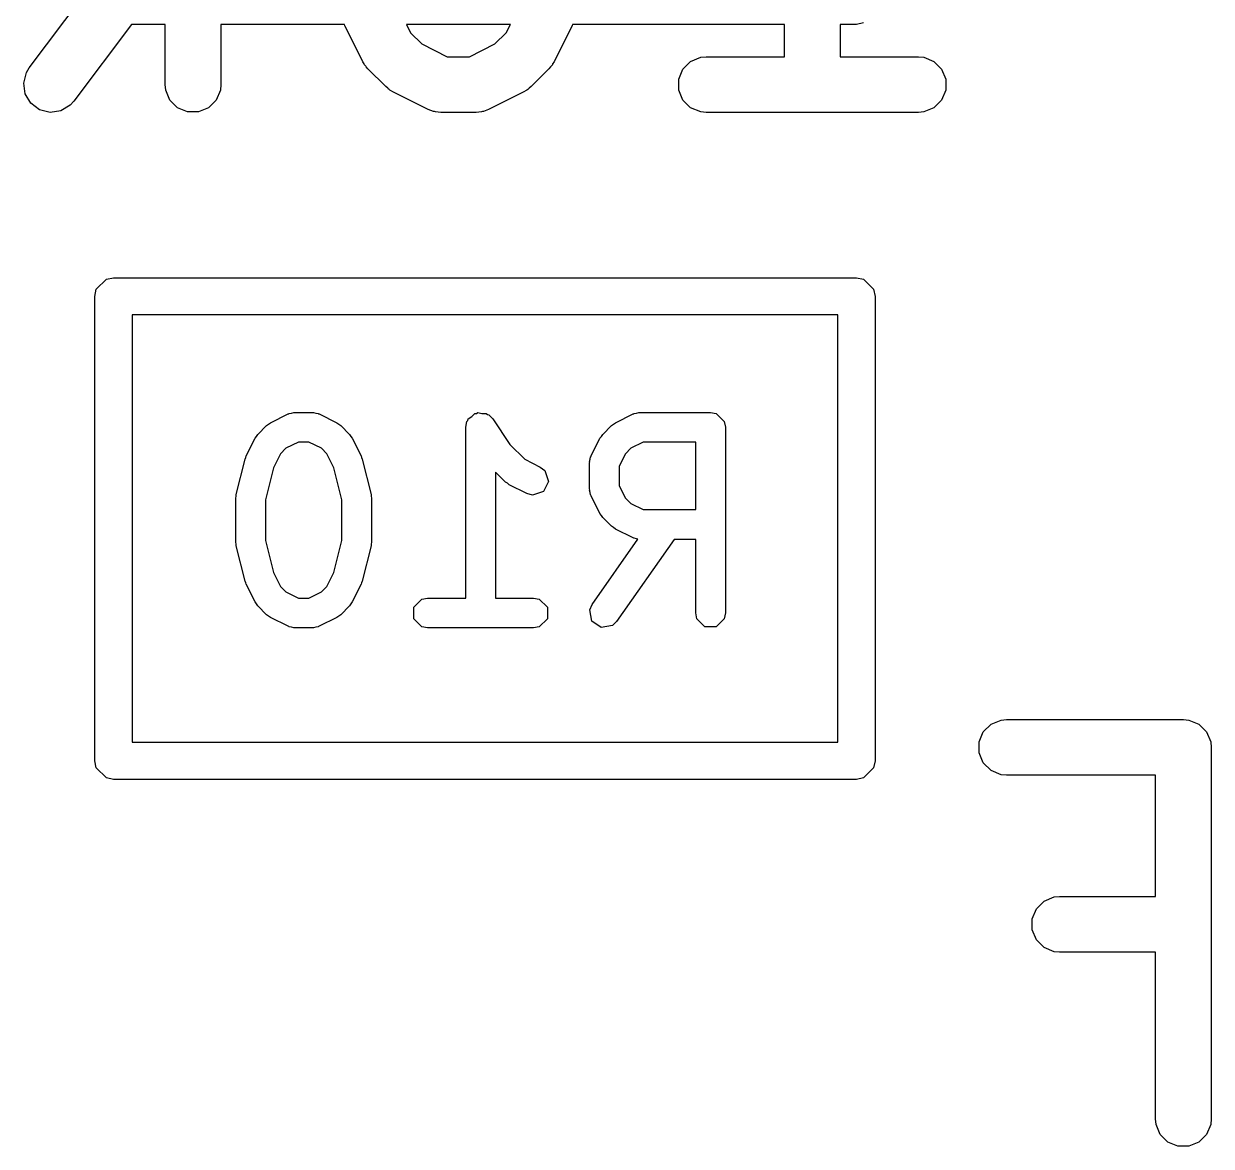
# Model space of a CAD drawing. Header units: inches. Extents: x -2.1 to 1.75, y 0.25 to 2.74.
# Drawn here: x -0.5089 to -0.383, y 1.2896 to 1.4085 of the extents above; entities that cross this region are included whole.
import ezdxf

# ---------------------------------------------------------------- set-up
doc = ezdxf.new("R2010")
doc.units = ezdxf.units.IN
doc.header["$MEASUREMENT"] = 0
doc.layers.add('BLACK', color=250, linetype='CONTINUOUS')

msp = doc.modelspace()

# ---------------------------------------------------------------- linework, layer by layer
at = {"layer": 'BLACK', "linetype": 'CONTINUOUS'}
for p, q in [((-0.50829, 1.40383), (-0.50134, 1.4131)), ((-0.49746, 1.40843), (-0.50357, 1.40028)), ((-0.49389, 1.40843), (-0.49746, 1.40843)), ((-0.49389, 1.40205), (-0.49389, 1.40843)), ((-0.4749, 1.40843), (-0.48798, 1.40843)), ((-0.48798, 1.40843), (-0.48798, 1.40205)), ((-0.47486, 1.40829), (-0.4749, 1.40843)), ((-0.47484, 1.40828), (-0.47486, 1.40829)), ((-0.47483, 1.40823), (-0.47484, 1.40828)), ((-0.46832, 1.40843), (-0.46788, 1.40755)), ((-0.4573, 1.40843), (-0.46832, 1.40843)), ((-0.45774, 1.40755), (-0.4573, 1.40843)), ((-0.45078, 1.40828), (-0.4508, 1.40823)), ((-0.45077, 1.40829), (-0.45078, 1.40828)), ((-0.45072, 1.40843), (-0.45077, 1.40829)), ((-0.42827, 1.40843), (-0.45072, 1.40843)), ((-0.42827, 1.40501), (-0.42827, 1.40843)), ((-0.42063, 1.40843), (-0.42236, 1.40843)), ((-0.42236, 1.40843), (-0.42236, 1.40501)), ((-0.41988, 1.40858), (-0.42063, 1.40843)), ((-0.47295, 1.40448), (-0.47483, 1.40823)), ((-0.46788, 1.40755), (-0.46669, 1.40636)), ((-0.45894, 1.40636), (-0.45774, 1.40755)), ((-0.4508, 1.40823), (-0.45267, 1.40448)), ((-0.46669, 1.40636), (-0.46399, 1.40501)), ((-0.46163, 1.40501), (-0.45894, 1.40636)), ((-0.4728, 1.40424), (-0.47295, 1.40448)), ((-0.46399, 1.40501), (-0.46163, 1.40501)), ((-0.45267, 1.40448), (-0.45283, 1.40424)), ((-0.43902, 1.40369), (-0.43821, 1.40451)), ((-0.43821, 1.40451), (-0.43714, 1.40495)), ((-0.43714, 1.40495), (-0.43657, 1.40501)), ((-0.43657, 1.40501), (-0.42827, 1.40501)), ((-0.42236, 1.40501), (-0.41407, 1.40501)), ((-0.41407, 1.40501), (-0.41349, 1.40495)), ((-0.41349, 1.40495), (-0.41243, 1.40451)), ((-0.41243, 1.40451), (-0.41161, 1.40369)), ((-0.50888, 1.40222), (-0.50859, 1.40333)), ((-0.50859, 1.40333), (-0.50829, 1.40383)), ((-0.47277, 1.40416), (-0.4728, 1.40424)), ((-0.4727, 1.40408), (-0.47277, 1.40416)), ((-0.47264, 1.40399), (-0.4727, 1.40408)), ((-0.47258, 1.40394), (-0.47264, 1.40399)), ((-0.4724, 1.40372), (-0.47258, 1.40394)), ((-0.47052, 1.40184), (-0.4724, 1.40372)), ((-0.45323, 1.40372), (-0.4551, 1.40184)), ((-0.45304, 1.40394), (-0.45323, 1.40372)), ((-0.45298, 1.40399), (-0.45304, 1.40394)), ((-0.45292, 1.40408), (-0.45298, 1.40399)), ((-0.45286, 1.40416), (-0.45292, 1.40408)), ((-0.45283, 1.40424), (-0.45286, 1.40416)), ((-0.43946, 1.40263), (-0.43902, 1.40369)), ((-0.41161, 1.40369), (-0.41117, 1.40263)), ((-0.50872, 1.40107), (-0.50888, 1.40222)), ((-0.49383, 1.40148), (-0.49389, 1.40205)), ((-0.48798, 1.40205), (-0.48804, 1.40148)), ((-0.43946, 1.40148), (-0.43946, 1.40263)), ((-0.41117, 1.40263), (-0.41117, 1.40148)), ((-0.50813, 1.40008), (-0.50872, 1.40107)), ((-0.49339, 1.40041), (-0.49383, 1.40148)), ((-0.48804, 1.40148), (-0.48848, 1.40041)), ((-0.4703, 1.40166), (-0.47052, 1.40184)), ((-0.47025, 1.4016), (-0.4703, 1.40166)), ((-0.47016, 1.40154), (-0.47025, 1.4016)), ((-0.47008, 1.40147), (-0.47016, 1.40154)), ((-0.47001, 1.40144), (-0.47008, 1.40147)), ((-0.46976, 1.40129), (-0.47001, 1.40144)), ((-0.46601, 1.39941), (-0.46976, 1.40129)), ((-0.45587, 1.40129), (-0.45962, 1.39941)), ((-0.45562, 1.40144), (-0.45587, 1.40129)), ((-0.45555, 1.40147), (-0.45562, 1.40144)), ((-0.45547, 1.40154), (-0.45555, 1.40147)), ((-0.45538, 1.4016), (-0.45547, 1.40154)), ((-0.45533, 1.40166), (-0.45538, 1.4016)), ((-0.4551, 1.40184), (-0.45533, 1.40166)), ((-0.43902, 1.40041), (-0.43946, 1.40148)), ((-0.41117, 1.40148), (-0.41161, 1.40041)), ((-0.50721, 1.39939), (-0.50813, 1.40008)), ((-0.50396, 1.39986), (-0.50495, 1.39927)), ((-0.50357, 1.40028), (-0.50396, 1.39986)), ((-0.49257, 1.3996), (-0.49339, 1.40041)), ((-0.49151, 1.39916), (-0.49257, 1.3996)), ((-0.48929, 1.3996), (-0.49036, 1.39916)), ((-0.48848, 1.40041), (-0.48929, 1.3996)), ((-0.43821, 1.3996), (-0.43902, 1.40041)), ((-0.43714, 1.39916), (-0.43821, 1.3996)), ((-0.41243, 1.3996), (-0.41349, 1.39916)), ((-0.41161, 1.40041), (-0.41243, 1.3996)), ((-0.50609, 1.39911), (-0.50721, 1.39939)), ((-0.50495, 1.39927), (-0.50609, 1.39911)), ((-0.49036, 1.39916), (-0.49151, 1.39916)), ((-0.46547, 1.39921), (-0.46601, 1.39941)), ((-0.46536, 1.3992), (-0.46547, 1.39921)), ((-0.46526, 1.39916), (-0.46536, 1.3992)), ((-0.46469, 1.3991), (-0.46526, 1.39916)), ((-0.46094, 1.3991), (-0.46469, 1.3991)), ((-0.46036, 1.39916), (-0.46094, 1.3991)), ((-0.46026, 1.3992), (-0.46036, 1.39916)), ((-0.46016, 1.39921), (-0.46026, 1.3992)), ((-0.45962, 1.39941), (-0.46016, 1.39921)), ((-0.43657, 1.3991), (-0.43714, 1.39916)), ((-0.41407, 1.3991), (-0.43657, 1.3991)), ((-0.41349, 1.39916), (-0.41407, 1.3991)), ((-0.50119, 1.38036), (-0.50012, 1.38142)), ((-0.50012, 1.38142), (-0.49937, 1.38157)), ((-0.49937, 1.38157), (-0.42063, 1.38157)), ((-0.42063, 1.38157), (-0.41988, 1.38142)), ((-0.41988, 1.38142), (-0.41881, 1.38036)), ((-0.50134, 1.37961), (-0.50119, 1.38036)), ((-0.50134, 1.33039), (-0.50134, 1.37961)), ((-0.41881, 1.38036), (-0.41866, 1.37961)), ((-0.41866, 1.37961), (-0.41866, 1.33039)), ((-0.4974, 1.37764), (-0.4974, 1.33236)), ((-0.4226, 1.37764), (-0.4974, 1.37764)), ((-0.4226, 1.33236), (-0.4226, 1.37764)), ((-0.48273, 1.36621), (-0.48086, 1.36715)), ((-0.48086, 1.36715), (-0.48078, 1.36717)), ((-0.48078, 1.36717), (-0.48076, 1.3672)), ((-0.48076, 1.3672), (-0.48051, 1.36725)), ((-0.48051, 1.36725), (-0.48027, 1.36731)), ((-0.48027, 1.36731), (-0.48023, 1.3673)), ((-0.48023, 1.3673), (-0.48015, 1.36732)), ((-0.48015, 1.36732), (-0.47828, 1.36732)), ((-0.47828, 1.36732), (-0.4782, 1.3673)), ((-0.4782, 1.3673), (-0.47817, 1.36731)), ((-0.47817, 1.36731), (-0.47792, 1.36725)), ((-0.47792, 1.36725), (-0.47768, 1.3672)), ((-0.47768, 1.3672), (-0.47765, 1.36717)), ((-0.47765, 1.36717), (-0.47757, 1.36715)), ((-0.47757, 1.36715), (-0.4757, 1.36621)), ((-0.46178, 1.36662), (-0.4614, 1.36687)), ((-0.4614, 1.36687), (-0.46107, 1.3672)), ((-0.46107, 1.3672), (-0.46091, 1.3672)), ((-0.46091, 1.3672), (-0.46077, 1.36729)), ((-0.46077, 1.36729), (-0.46032, 1.3672)), ((-0.46032, 1.3672), (-0.45987, 1.3672)), ((-0.45987, 1.3672), (-0.45975, 1.36708)), ((-0.45975, 1.36708), (-0.45959, 1.36705)), ((-0.45959, 1.36705), (-0.45916, 1.36662)), ((-0.44617, 1.36621), (-0.4443, 1.36715)), ((-0.4443, 1.36715), (-0.44422, 1.36717)), ((-0.44422, 1.36717), (-0.4442, 1.3672)), ((-0.4442, 1.3672), (-0.44395, 1.36725)), ((-0.44395, 1.36725), (-0.44371, 1.36731)), ((-0.44371, 1.36731), (-0.44367, 1.3673)), ((-0.44367, 1.3673), (-0.4436, 1.36732)), ((-0.4436, 1.36732), (-0.4361, 1.36732)), ((-0.4361, 1.36732), (-0.43549, 1.3672)), ((-0.43549, 1.3672), (-0.43464, 1.36634)), ((-0.48408, 1.36498), (-0.48314, 1.36592)), ((-0.48314, 1.36592), (-0.48293, 1.36606)), ((-0.48293, 1.36606), (-0.48273, 1.36621)), ((-0.4757, 1.36621), (-0.4755, 1.36606)), ((-0.4755, 1.36606), (-0.47529, 1.36592)), ((-0.47529, 1.36592), (-0.47435, 1.36498)), ((-0.46204, 1.36574), (-0.46192, 1.36634)), ((-0.46204, 1.34763), (-0.46204, 1.36574)), ((-0.46192, 1.36634), (-0.46181, 1.36646)), ((-0.46181, 1.36646), (-0.46178, 1.36662)), ((-0.45916, 1.36662), (-0.45737, 1.36393)), ((-0.44752, 1.36498), (-0.44658, 1.36592)), ((-0.44658, 1.36592), (-0.44637, 1.36606)), ((-0.44637, 1.36606), (-0.44617, 1.36621)), ((-0.43464, 1.36634), (-0.43452, 1.36574)), ((-0.43452, 1.36574), (-0.43452, 1.34606)), ((-0.48531, 1.3627), (-0.48437, 1.36457)), ((-0.48437, 1.36457), (-0.48422, 1.36477)), ((-0.48422, 1.36477), (-0.48408, 1.36498)), ((-0.47435, 1.36498), (-0.47421, 1.36477)), ((-0.47421, 1.36477), (-0.47406, 1.36457)), ((-0.47406, 1.36457), (-0.47312, 1.3627)), ((-0.44875, 1.3627), (-0.44782, 1.36457)), ((-0.44782, 1.36457), (-0.44766, 1.36477)), ((-0.44766, 1.36477), (-0.44752, 1.36498)), ((-0.4811, 1.36351), (-0.48167, 1.36293)), ((-0.47978, 1.36417), (-0.4811, 1.36351)), ((-0.47865, 1.36417), (-0.47978, 1.36417)), ((-0.47734, 1.36351), (-0.47865, 1.36417)), ((-0.47676, 1.36293), (-0.47734, 1.36351)), ((-0.45737, 1.36393), (-0.45579, 1.36235)), ((-0.44454, 1.36351), (-0.44511, 1.36293)), ((-0.44322, 1.36417), (-0.44454, 1.36351)), ((-0.43767, 1.36417), (-0.44322, 1.36417)), ((-0.43767, 1.35701), (-0.43767, 1.36417)), ((-0.48637, 1.35863), (-0.48543, 1.36237)), ((-0.48543, 1.36237), (-0.48536, 1.36253)), ((-0.48536, 1.36253), (-0.48531, 1.3627)), ((-0.48167, 1.36293), (-0.48242, 1.36144)), ((-0.47602, 1.36144), (-0.47676, 1.36293)), ((-0.47312, 1.3627), (-0.47308, 1.36253)), ((-0.47308, 1.36253), (-0.473, 1.36237)), ((-0.473, 1.36237), (-0.47206, 1.35863)), ((-0.45579, 1.36235), (-0.45414, 1.36153)), ((-0.44892, 1.3621), (-0.44885, 1.36235)), ((-0.4489, 1.36207), (-0.44892, 1.3621)), ((-0.44892, 1.36199), (-0.4489, 1.36207)), ((-0.44892, 1.35918), (-0.44892, 1.36199)), ((-0.44885, 1.36235), (-0.4488, 1.3626)), ((-0.4488, 1.3626), (-0.44877, 1.36262)), ((-0.44877, 1.36262), (-0.44875, 1.3627)), ((-0.44511, 1.36293), (-0.44577, 1.36162)), ((-0.48242, 1.36144), (-0.48327, 1.35805)), ((-0.47517, 1.35805), (-0.47602, 1.36144)), ((-0.45783, 1.35994), (-0.45889, 1.361)), ((-0.45889, 1.361), (-0.45889, 1.34763)), ((-0.45414, 1.36153), (-0.45365, 1.36115)), ((-0.45365, 1.36115), (-0.45327, 1.36001)), ((-0.44577, 1.36162), (-0.44577, 1.35955)), ((-0.45762, 1.3598), (-0.45783, 1.35994)), ((-0.45742, 1.35965), (-0.45762, 1.3598)), ((-0.45555, 1.35871), (-0.45742, 1.35965)), ((-0.45327, 1.36001), (-0.45381, 1.35893)), ((-0.4489, 1.3591), (-0.44892, 1.35918)), ((-0.44577, 1.35955), (-0.44511, 1.35824)), ((-0.48642, 1.35824), (-0.48638, 1.35843)), ((-0.48642, 1.35356), (-0.48642, 1.35824)), ((-0.48638, 1.35843), (-0.48637, 1.35863)), ((-0.48327, 1.35805), (-0.48327, 1.35375)), ((-0.47517, 1.35375), (-0.47517, 1.35805)), ((-0.47206, 1.35863), (-0.47205, 1.35843)), ((-0.47205, 1.35843), (-0.47202, 1.35824)), ((-0.47202, 1.35824), (-0.47202, 1.35356)), ((-0.45496, 1.35855), (-0.45555, 1.35871)), ((-0.45381, 1.35893), (-0.45496, 1.35855)), ((-0.44892, 1.35907), (-0.4489, 1.3591)), ((-0.44885, 1.35883), (-0.44892, 1.35907)), ((-0.4488, 1.35858), (-0.44885, 1.35883)), ((-0.44877, 1.35855), (-0.4488, 1.35858)), ((-0.44875, 1.35848), (-0.44877, 1.35855)), ((-0.44782, 1.3566), (-0.44875, 1.35848)), ((-0.44511, 1.35824), (-0.44454, 1.35766)), ((-0.44454, 1.35766), (-0.44322, 1.35701)), ((-0.44322, 1.35701), (-0.43767, 1.35701)), ((-0.44766, 1.3564), (-0.44782, 1.3566)), ((-0.44752, 1.35619), (-0.44766, 1.3564)), ((-0.44658, 1.35525), (-0.44752, 1.35619)), ((-0.44637, 1.35511), (-0.44658, 1.35525)), ((-0.44617, 1.35496), (-0.44637, 1.35511)), ((-0.4443, 1.35402), (-0.44617, 1.35496)), ((-0.48638, 1.35337), (-0.48642, 1.35356)), ((-0.48637, 1.35317), (-0.48638, 1.35337)), ((-0.48543, 1.34942), (-0.48637, 1.35317)), ((-0.48327, 1.35375), (-0.48242, 1.35036)), ((-0.47602, 1.35036), (-0.47517, 1.35375)), ((-0.47206, 1.35317), (-0.473, 1.34942)), ((-0.47205, 1.35337), (-0.47206, 1.35317)), ((-0.47202, 1.35356), (-0.47205, 1.35337)), ((-0.44864, 1.34696), (-0.44379, 1.35388)), ((-0.43996, 1.35386), (-0.44606, 1.34515)), ((-0.44422, 1.354), (-0.4443, 1.35402)), ((-0.4442, 1.35398), (-0.44422, 1.354)), ((-0.44395, 1.35393), (-0.4442, 1.35398)), ((-0.44379, 1.35388), (-0.44395, 1.35393)), ((-0.43767, 1.35386), (-0.43996, 1.35386)), ((-0.43767, 1.34606), (-0.43767, 1.35386)), ((-0.48536, 1.34927), (-0.48543, 1.34942)), ((-0.48531, 1.3491), (-0.48536, 1.34927)), ((-0.48242, 1.35036), (-0.48167, 1.34886)), ((-0.47676, 1.34886), (-0.47602, 1.35036)), ((-0.47308, 1.34927), (-0.47312, 1.3491)), ((-0.473, 1.34942), (-0.47308, 1.34927)), ((-0.48437, 1.34723), (-0.48531, 1.3491)), ((-0.48167, 1.34886), (-0.4811, 1.34829)), ((-0.4811, 1.34829), (-0.47978, 1.34763)), ((-0.47865, 1.34763), (-0.47734, 1.34829)), ((-0.47734, 1.34829), (-0.47676, 1.34886)), ((-0.47312, 1.3491), (-0.47406, 1.34723)), ((-0.48422, 1.34703), (-0.48437, 1.34723)), ((-0.48408, 1.34682), (-0.48422, 1.34703)), ((-0.48314, 1.34588), (-0.48408, 1.34682)), ((-0.47978, 1.34763), (-0.47865, 1.34763)), ((-0.47435, 1.34682), (-0.47529, 1.34588)), ((-0.47421, 1.34703), (-0.47435, 1.34682)), ((-0.47406, 1.34723), (-0.47421, 1.34703)), ((-0.46755, 1.34666), (-0.4667, 1.34751)), ((-0.46755, 1.34545), (-0.46755, 1.34666)), ((-0.4667, 1.34751), (-0.46609, 1.34763)), ((-0.46609, 1.34763), (-0.46204, 1.34763)), ((-0.45889, 1.34763), (-0.45484, 1.34763)), ((-0.45484, 1.34763), (-0.45424, 1.34751)), ((-0.45424, 1.34751), (-0.45339, 1.34666)), ((-0.45339, 1.34666), (-0.45339, 1.34545)), ((-0.44888, 1.3464), (-0.44864, 1.34696)), ((-0.48293, 1.34574), (-0.48314, 1.34588)), ((-0.48273, 1.34559), (-0.48293, 1.34574)), ((-0.48086, 1.34465), (-0.48273, 1.34559)), ((-0.4757, 1.34559), (-0.47757, 1.34465)), ((-0.4755, 1.34574), (-0.4757, 1.34559)), ((-0.47529, 1.34588), (-0.4755, 1.34574)), ((-0.4667, 1.3446), (-0.46755, 1.34545)), ((-0.45339, 1.34545), (-0.45424, 1.3446)), ((-0.44867, 1.34521), (-0.44888, 1.3464)), ((-0.43755, 1.34545), (-0.43767, 1.34606)), ((-0.4367, 1.3446), (-0.43755, 1.34545)), ((-0.43464, 1.34545), (-0.43549, 1.3446)), ((-0.43452, 1.34606), (-0.43464, 1.34545)), ((-0.48078, 1.34463), (-0.48086, 1.34465)), ((-0.48076, 1.3446), (-0.48078, 1.34463)), ((-0.48051, 1.34455), (-0.48076, 1.3446)), ((-0.48027, 1.34449), (-0.48051, 1.34455)), ((-0.48023, 1.3445), (-0.48027, 1.34449)), ((-0.48015, 1.34448), (-0.48023, 1.3445)), ((-0.47828, 1.34448), (-0.48015, 1.34448)), ((-0.4782, 1.3445), (-0.47828, 1.34448)), ((-0.47817, 1.34449), (-0.4782, 1.3445)), ((-0.47792, 1.34455), (-0.47817, 1.34449)), ((-0.47768, 1.3446), (-0.47792, 1.34455)), ((-0.47765, 1.34463), (-0.47768, 1.3446)), ((-0.47757, 1.34465), (-0.47765, 1.34463)), ((-0.46609, 1.34448), (-0.4667, 1.3446)), ((-0.45484, 1.34448), (-0.46609, 1.34448)), ((-0.45424, 1.3446), (-0.45484, 1.34448)), ((-0.44769, 1.34452), (-0.44867, 1.34521)), ((-0.4465, 1.34473), (-0.44769, 1.34452)), ((-0.44606, 1.34515), (-0.4465, 1.34473)), ((-0.43549, 1.3446), (-0.4367, 1.3446)), ((-0.40719, 1.33346), (-0.40637, 1.33427)), ((-0.40637, 1.33427), (-0.40531, 1.33471)), ((-0.40531, 1.33471), (-0.40473, 1.33477)), ((-0.40473, 1.33477), (-0.38598, 1.33477)), ((-0.38598, 1.33477), (-0.38541, 1.33471)), ((-0.38541, 1.33471), (-0.38434, 1.33427)), ((-0.38434, 1.33427), (-0.38353, 1.33346)), ((-0.40763, 1.33239), (-0.40719, 1.33346)), ((-0.38353, 1.33346), (-0.38309, 1.33239)), ((-0.4974, 1.33236), (-0.4226, 1.33236)), ((-0.40763, 1.33124), (-0.40763, 1.33239)), ((-0.38309, 1.33239), (-0.38303, 1.33182)), ((-0.38303, 1.33182), (-0.38303, 1.29245)), ((-0.50119, 1.32964), (-0.50134, 1.33039)), ((-0.41866, 1.33039), (-0.41881, 1.32964)), ((-0.40719, 1.33018), (-0.40763, 1.33124)), ((-0.50012, 1.32858), (-0.50119, 1.32964)), ((-0.41881, 1.32964), (-0.41988, 1.32858)), ((-0.40637, 1.32936), (-0.40719, 1.33018)), ((-0.40531, 1.32892), (-0.40637, 1.32936)), ((-0.49937, 1.32843), (-0.50012, 1.32858)), ((-0.42063, 1.32843), (-0.49937, 1.32843)), ((-0.41988, 1.32858), (-0.42063, 1.32843)), ((-0.40473, 1.32887), (-0.40531, 1.32892)), ((-0.38894, 1.32887), (-0.40473, 1.32887)), ((-0.38894, 1.31602), (-0.38894, 1.32887)), ((-0.40156, 1.31471), (-0.40075, 1.31553)), ((-0.40075, 1.31553), (-0.39968, 1.31597)), ((-0.39968, 1.31597), (-0.39911, 1.31602)), ((-0.39911, 1.31602), (-0.38894, 1.31602)), ((-0.402, 1.31365), (-0.40156, 1.31471)), ((-0.402, 1.31249), (-0.402, 1.31365)), ((-0.40156, 1.31143), (-0.402, 1.31249)), ((-0.40075, 1.31062), (-0.40156, 1.31143)), ((-0.39968, 1.31017), (-0.40075, 1.31062)), ((-0.39911, 1.31012), (-0.39968, 1.31017)), ((-0.38894, 1.31012), (-0.39911, 1.31012)), ((-0.38894, 1.29245), (-0.38894, 1.31012)), ((-0.38888, 1.29187), (-0.38894, 1.29245)), ((-0.38844, 1.29081), (-0.38888, 1.29187)), ((-0.38309, 1.29187), (-0.38353, 1.29081)), ((-0.38303, 1.29245), (-0.38309, 1.29187)), ((-0.38762, 1.28999), (-0.38844, 1.29081)), ((-0.38656, 1.28955), (-0.38762, 1.28999)), ((-0.38434, 1.28999), (-0.38541, 1.28955)), ((-0.38353, 1.29081), (-0.38434, 1.28999)), ((-0.38541, 1.28955), (-0.38656, 1.28955))]:
    msp.add_line(p, q, dxfattribs=at)

doc.saveas('drawing.dxf')
